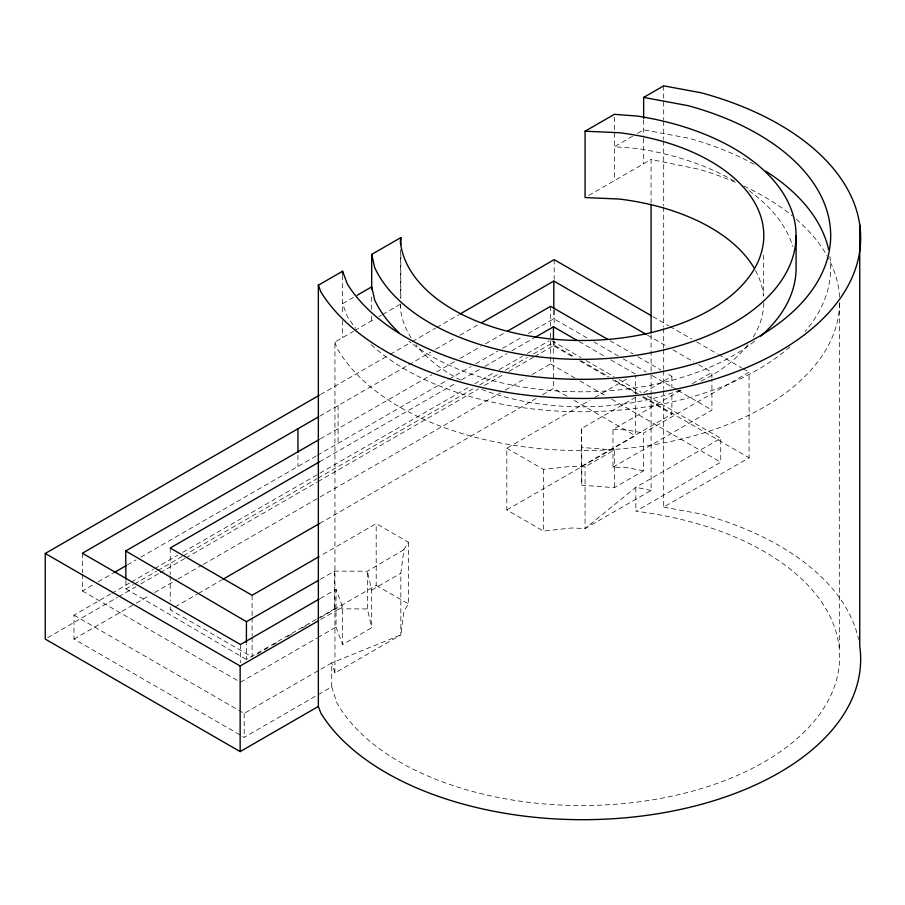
<?xml version="1.0" encoding="UTF-8"?>
<svg xmlns="http://www.w3.org/2000/svg" width="905" height="905" viewBox="0 0 905 905"><rect width="100%" height="100%" fill="white"/><g stroke="black" fill="none" stroke-linecap="round" stroke-linejoin="round"><path stroke-width="0.68" stroke-dasharray="4.53 3.39" d="M371.684 320.755L371.684 315.11M371.684 309.453L371.684 293.921M651.08 396.333L651.08 490.442L585.071 528.554L571.847 527.977L543.464 531.065L506.823 509.911L506.823 448.224L590.037 400.18M651.08 394.919L651.08 334.284M651.08 203.161L651.08 159.45L699.226 169.326A257.721 148.793 0 0 1 736.5 182.753M316.252 619.348L246.352 659.451L246.386 644.077M411.164 337.95A181.871 105.003 0 0 1 400.349 307.643L400.836 303.922M408.404 542.231L408.404 603.918L403.924 611.305L400.836 634.914L331.728 662.89L334.94 672.969L400.836 634.914L400.836 573.238L403.924 549.618L408.404 542.231L376.197 523.633L320.223 555.953M403.924 549.618L367.396 571.236L334.646 571.089L319.94 579.528M353.493 297.36L342.576 303.673L347.316 316.388A248.943 143.725 0 0 0 355.778 328.334M632.663 136.191L614.348 146.757L637.233 148.499A214.349 123.759 0 0 1 735.833 182.007M637.539 133.363L643.647 129.845L688.286 138.137A248.943 143.725 0 0 1 754.589 164.597M334.94 672.969L334.94 341.977L353.493 331.264M354.703 330.563L374.116 319.352M378.98 316.546L381.401 315.144M382.623 314.442L399.625 304.623M588.725 195.446L651.08 159.45M320.517 394.557L389.026 354.998M390.247 354.296L411.051 342.282M412.273 341.581L435.509 328.164M436.742 327.452L458.756 314.736M319.838 416.119L407.544 365.484M408.766 364.783L430.701 352.113M435.577 349.296L455.079 338.04M459.955 335.223L478.236 324.669M82.344 574.189L82.344 590.942L93.306 584.619M98.181 581.802L112.797 573.363M127.413 564.924L135.942 560.003M140.807 557.186L316.184 455.939M317.406 455.226L447.771 379.964M448.982 379.263L470.928 366.593M475.804 363.787L497.739 351.117M502.614 348.301L522.117 337.045M528.203 333.526L553.803 318.752L587.854 338.413M319.601 461.788L455.498 383.324M461.629 379.783L483.666 367.057M484.888 366.355L506.924 353.629M511.823 350.801L533.86 338.074M73.984 615.151L244.192 713.423L331.728 662.89L331.728 686.805L244.192 737.349L73.984 639.066L73.984 615.151L110.636 593.985M111.858 593.284L130.184 582.696M131.406 581.994L153.409 569.29M154.631 568.589L177.844 555.184M182.731 552.367L469.876 386.582M474.763 383.754L494.311 372.464M499.209 369.647L522.423 356.242M527.31 353.425L549.301 340.721M125.908 580.444L125.965 588.872L133.307 584.641M134.528 583.94L156.554 571.236M157.775 570.535L182.256 556.417M183.477 555.715L316.863 478.802M318.085 478.1L474.729 387.781M479.616 384.964L500.42 372.973M505.318 370.145L527.344 357.441M533.464 353.912L550.591 344.036L573.634 357.351M47.694 637.663L117.435 597.402M118.657 596.7L135.784 586.813M140.671 583.985L159.031 573.385M160.253 572.684L184.722 558.555M185.944 557.853L316.841 482.275M318.062 481.573L478.338 389.037M484.447 385.507L504.028 374.206M508.915 371.378L533.384 357.26M534.606 356.547L554.188 345.246L574.89 357.204M73.984 639.066L135.071 603.793M136.293 603.092L149.744 595.332M154.631 592.504L176.622 579.811M177.844 579.11L202.279 564.992M203.501 564.29L500.431 392.861M505.318 390.044L526.088 378.052M532.197 374.523L550.523 363.934L550.591 331.468M252.088 637.346L252.088 656.973L170.219 609.71L173.896 607.594M175.118 606.882L197.154 594.155M198.387 593.454L221.646 580.026M319.601 523.475L536.314 398.347M542.434 394.818L553.453 388.449L566.892 396.209M594.936 397.352L626.758 378.98M663.693 390.451L663.693 507.083L749.091 457.772L749.091 372.181L643.647 433.054L643.647 470.758L614.348 487.671L581.745 485.193L581.508 428.563L636.464 396.831M643.794 392.6L671.883 376.39L665.82 372.883M320.302 598.431L336.027 589.359L342.576 606.882L342.576 644.586L371.684 627.776L371.684 590.06L367.396 571.236L367.396 608.952L371.684 627.776M643.647 470.758L626.43 467.557L612.968 467.172L612.968 429.468L681.386 389.965M692.382 383.618L711.93 372.34L711.93 377.917M581.519 466.267L671.883 414.094L671.883 393.143M256.952 654.168L263.038 650.661M264.249 649.948L267.903 647.844M272.767 645.039L278.853 641.521M287.371 636.611L293.458 633.093M301.976 628.172L309.272 623.964M320.223 617.64L376.197 585.32L376.197 523.633M506.823 509.911L635.321 435.724L635.321 375.439M320.732 619.484L342.576 606.882M371.684 590.06L400.836 573.238M506.823 448.224L543.464 469.378L571.847 466.29L585.071 466.867L614.348 449.966L614.348 487.671M240.459 682.234L316.671 638.229M317.881 637.539L336.027 627.063L336.027 589.359M612.968 467.172L711.93 410.044L711.93 379.319M331.728 686.805L336.739 702.54A257.721 148.793 0 0 0 773.255 756.433A257.721 148.793 0 0 0 635.842 511.235L720.742 462.217L720.742 438.292L635.842 487.309L585.071 528.554L585.071 466.867M320.404 438.857L431.821 374.704M436.719 371.887L455.091 361.31M459.989 358.493L480.804 346.513M485.702 343.696L505.284 332.418M317.474 618.647L334.646 608.805L367.396 608.952M612.968 429.468L626.43 429.852L643.647 433.054M581.508 428.563L581.745 447.489L614.348 449.966M663.693 507.083L701.647 514.131A278.005 160.502 0 0 1 858.562 639.45M651.08 490.442L635.842 487.309L635.842 511.235M652.856 316.614L668.693 325.755M669.904 326.467L691.839 339.126M696.703 341.932L717.416 353.889M718.638 354.59L741.783 367.962M742.994 368.663L749.091 372.181M647.46 335.122L668.139 347.056M673.003 349.862L693.683 361.808M698.547 364.613L711.93 372.34M610.027 340.653L633.07 353.968M637.923 356.774L660.967 370.077M593.94 341.92L618.262 355.97M623.138 358.776L646.238 372.113M652.324 375.632L676.646 389.67M677.868 390.372L711.93 410.044M579.11 341.581L604.778 356.4M610.886 359.93L635.321 374.036M551.745 340.721L581.134 357.69M586.033 360.518L614.201 376.785M619.099 379.614L641.147 392.34M647.267 395.87L720.742 438.292M580.987 360.722L608.997 376.899M615.095 380.417L638.24 393.777M643.104 396.594L749.091 457.772M579.709 360.857L607.606 376.966M612.447 379.772L636.713 393.777M642.776 397.284L671.883 414.094M550.523 363.934L575.014 378.075M579.913 380.903L605.626 395.757M611.757 399.286L720.742 462.217M574.223 400.451L635.321 435.724M376.197 585.32L408.404 603.918M82.344 590.942L239.248 681.533M125.965 588.872L246.352 659.451M336.027 627.063L342.576 644.586M334.94 341.977L336.739 347.622A257.721 148.793 0 0 0 621.509 448.846A257.721 148.793 0 0 0 839.659 302.519M839.331 297.044L839.331 294.216A257.721 148.793 0 0 0 827.849 257.28M839.331 302.7L839.331 649.134M763.526 255.074L763.526 296.003A181.871 105.003 0 0 0 755.415 270.301M671.883 376.39L671.883 387.555M663.693 85.839L663.693 119.686M663.693 121.089L663.693 139.427M663.693 140.841L663.693 205.707M663.693 207.121L663.693 326.988M663.693 328.402L663.693 348.142M663.693 349.556L663.693 369.297M663.693 370.711L663.693 389.048M643.647 119.969L643.647 136.904M643.647 138.318L643.647 163.737M614.348 117.141L614.348 180.661M581.745 447.489L581.745 485.193M554.188 259.645L554.188 279.294M554.188 310.166L554.188 325.608M554.188 341.038L554.188 345.246M553.803 310.37L553.803 318.752M553.453 340.789L553.453 356.208M553.453 357.611L553.453 388.449M550.591 306.331L550.591 325.879M543.464 469.378L543.464 531.065M400.836 254.531L400.836 298.277M400.349 249.78L400.349 297.768M400.349 304.827L400.349 307.643M342.576 275.459L342.576 314.963M342.576 320.619L342.576 337.565M338.074 405.598L338.074 443.292M334.646 571.089L334.646 608.805M297.949 455.294L297.949 466.46M252.088 595.298L252.088 616.328M252.088 617.719L252.088 635.955M244.192 713.423L244.192 737.349M240.459 644.53L240.459 662.686M170.219 548.023L170.219 574.664M170.219 576.066L170.219 601.305M170.219 606.904L170.219 609.71M82.344 553.238L82.344 572.786M743.944 186.102A257.721 148.793 0 0 1 792.327 215.876M796.321 219.236A257.721 148.793 0 0 1 827.147 256.013M763.797 302.836A181.871 105.003 0 0 1 752.836 337.746M747.949 344.715A181.871 105.003 0 0 1 701.115 381.141M680.232 390.168A181.871 105.003 0 0 1 480.725 389.06M460.668 380.077A181.871 105.003 0 0 1 415.848 344.601M829.874 256.353A248.943 143.725 0 0 1 805.088 331.524M789.861 346.909A248.943 143.725 0 0 1 370.326 343.911M754.544 341.276A214.349 123.759 0 0 1 408.958 341.276M749.001 190.627A214.349 123.759 0 0 1 792.837 246.522"/><path stroke-width="1.36" d="M371.684 289.679L371.684 254.418L400.836 237.596L400.836 244.655M651.08 332.882L651.08 204.564M246.398 642.674L246.443 621.701L125.716 550.941L319.182 439.559M400.836 237.596L400.349 241.318A181.871 105.003 0 0 0 576.157 340.438A181.871 105.003 0 0 0 762.519 247.959A181.871 105.003 0 0 0 619.19 132.718L585.071 131.225L585.071 197.561L619.19 199.043A181.871 105.003 0 0 1 754.08 267.937M859.75 224.904L859.75 646.147A278.005 160.502 0 0 1 641.238 816.095A278.005 160.502 0 0 1 320.879 713.197L318.356 706.454L318.356 285.211L342.576 271.228L347.316 283.955A248.943 143.725 0 0 0 748.842 342.135A248.943 143.725 0 0 0 688.286 105.704L643.647 97.412L643.647 118.566M585.071 131.225L614.348 114.324L637.222 116.066A214.349 123.759 0 0 1 733.31 323.108A214.349 123.759 0 0 1 374.693 267.631L371.684 254.418M643.647 97.412L663.693 85.839L701.647 92.887A278.005 160.502 0 0 1 769.273 356.921A278.005 160.502 0 0 1 320.879 291.953L318.356 285.211M357.136 295.268L371.684 286.862L374.704 300.064A214.349 123.759 0 0 0 398.867 332.588M318.356 706.454L240.153 751.603L45.25 639.077L45.25 553.475L319.295 395.259M459.978 314.035L554.188 259.645L651.634 315.913M318.617 416.82L82.344 553.238L240.459 644.53L319.092 599.133M481.89 322.565L553.803 281.048L646.238 334.42M114.019 572.661L126.191 565.625M319.601 461.788L170.219 548.023L252.088 595.298L319.013 556.654M535.081 337.373L553.453 326.773L576.666 340.167M222.868 579.313L319.601 523.475M45.25 553.475L240.153 666.001L318.356 620.853M507.739 331.004L550.591 306.331L607.594 339.262M246.443 621.701L318.718 580.229M125.716 550.941L125.897 579.042M796.095 235.594L796.106 268.038A214.349 123.759 0 0 1 760.766 336.106M553.803 281.048L553.803 308.978M553.453 326.773L553.453 339.386M342.576 271.228L342.576 274.057M297.949 428.755L297.949 452.5M240.153 666.001L240.153 751.603M765.687 171.181A248.943 143.725 0 0 1 828.663 249.712"/></g></svg>
